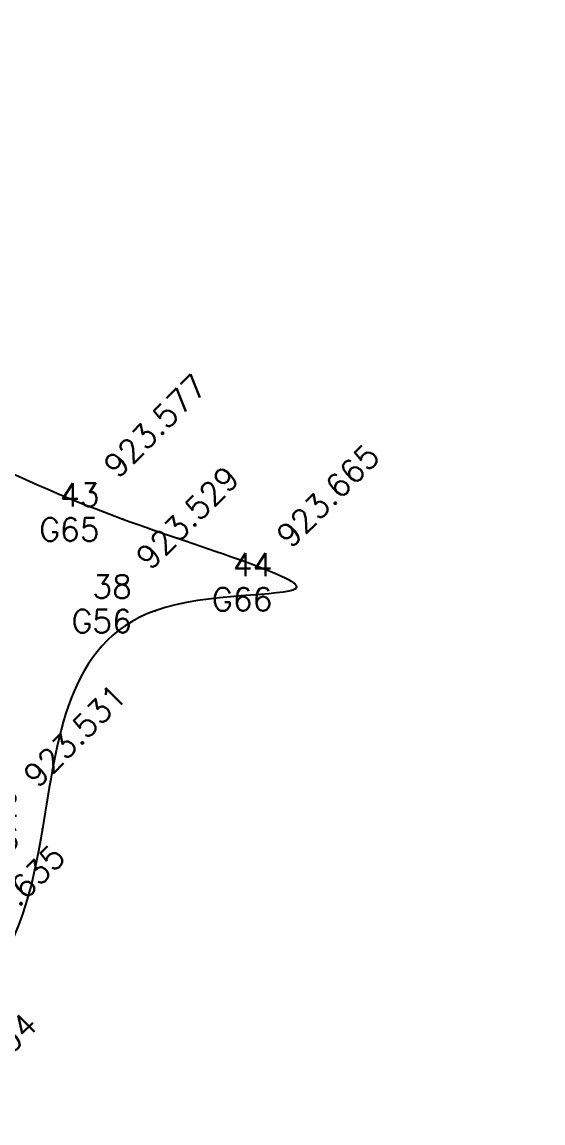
# Model space of a CAD drawing. Header units: millimetres. Extents: x 824502 to 1498685, y 1474633 to 1481826.
# Drawn here: x 1478939.08 to 1478944.72, y 1478945.54 to 1478957.46 of the extents above; entities that cross this region are included whole.
import ezdxf
from ezdxf.enums import TextEntityAlignment as Align

# ---------------------------------------------------------------- set-up
doc = ezdxf.new("R2010")
doc.units = ezdxf.units.MM
for name, color, linetype in [('Points', 7, 'Continuous'), ('Points-ELV', 6, 'Continuous'), ('Points-NUM', 4, 'Continuous'), ('Points-TXT', 3, 'Continuous')]:
    doc.layers.add(name, color=color, linetype=linetype)
doc.styles.add('ROMANS', font='romans.shx')

# ---------------------------------------------------------------- blocks, each defined once
blk = doc.blocks.new('POINTS')
at = {"layer": 'Points'}
blk.add_line((0, 0), (0, 0), dxfattribs=at)
blk.add_point((0, 0), dxfattribs=at)
at = {"layer": 'Points-ELV', "style": 'ROMANS'}
blk.add_attdef('ELEV', text='', height=1, rotation=45, dxfattribs=at).set_placement((0, 0), align=Align.BOTTOM_LEFT)
at = {"layer": 'Points-NUM', "style": 'ROMANS'}
blk.add_attdef('PTNUM', text='', height=1, dxfattribs=at).set_placement((0, 0), align=Align.BOTTOM_RIGHT)
at = {"layer": 'Points-TXT', "style": 'ROMANS'}
blk.add_attdef('DESC', text='', height=1, dxfattribs=at).set_placement((0, 0), align=Align.BOTTOM_RIGHT)

msp = doc.modelspace()

# ---------------------------------------------------------------- linework, layer by layer
for points in [[(1478928, 1478928, 930), (1478929.534, 1478933.886, 927.789), (1478931.874, 1478941.278, 925.836), (1478937.628, 1478963.439, 922.436), (1478940.734, 1478973.753, 919.499), (1478942.999, 1478987.351, 915.274), (1478948.85, 1478995.509, 914.296), (1478953.344, 1479011.703, 913.581), (1478958.789, 1479018.609, 913.905), (1478955.659, 1479027.632, 914.756), (1478958.585, 1479042.711, 922.659), (1478960.124, 1479055.388, 928.032)], [(1478929.749, 1478947.964, 924.949), (1478930.978, 1478947.891, 924.693), (1478932.711, 1478947.382, 924.527), (1478934.402, 1478946.721, 924.39), (1478936.216, 1478945.957, 924.264), (1478938.342, 1478945.171, 924.129), (1478938.089, 1478946.161, 923.951), (1478938.641, 1478946.989, 923.77), (1478939.306, 1478948.729, 923.666), (1478940.524, 1478951.089, 923.664), (1478942.044, 1478951.325, 923.8), (1478940.174, 1478952.082, 923.712), (1478936.785, 1478953.555, 923.947), (1478935.038, 1478954.003, 923.922), (1478933.324, 1478954.678, 923.806), (1478931.791, 1478955.291, 923.726), (1478931.136, 1478953.645, 923.649), (1478930.944, 1478952.16, 923.813), (1478930.5, 1478950.824, 924.062), (1478930.194, 1478949.568, 924.376), (1478929.749, 1478947.964, 924.949)]]:
    msp.add_spline(points, degree=3)

# ---------------------------------------------------------------- block references
at = {"layer": 'Points', "linetype": 'Continuous'}
ref = msp.add_blockref('POINTS', (1478940.174, 1478952.082, 923.712), dxfattribs=at)
ref.add_attrib('PTNUM', '43', dxfattribs={"layer": 'Points-NUM', "height": 0.25, "style": 'ROMANS'}).set_placement((1478939.924, 1478952.144, 923.712), align=Align.BOTTOM_RIGHT)
ref.add_attrib('DESC', 'G65', dxfattribs={"layer": 'Points-TXT', "height": 0.25, "style": 'ROMANS'}).set_placement((1478939.924, 1478951.769, 923.712), align=Align.BOTTOM_RIGHT)
ref.add_attrib('ELEV', '923.577', dxfattribs={"layer": 'Points-ELV', "height": 0.25, "rotation": 45, "style": 'ROMANS'}).set_placement((1478940.174, 1478952.457, 923.712), align=Align.BOTTOM_LEFT)
ref = msp.add_blockref('POINTS', (1478940.174, 1478952.082, 923.712), dxfattribs=at)
ref.add_attrib('PTNUM', '43', dxfattribs={"layer": 'Points-NUM', "height": 0.25, "style": 'ROMANS'}).set_placement((1478939.924, 1478952.144, 923.712), align=Align.BOTTOM_RIGHT)
ref.add_attrib('DESC', 'G65', dxfattribs={"layer": 'Points-TXT', "height": 0.25, "style": 'ROMANS'}).set_placement((1478939.924, 1478951.769, 923.712), align=Align.BOTTOM_RIGHT)
ref.add_attrib('ELEV', '923.577', dxfattribs={"layer": 'Points-ELV', "height": 0.25, "rotation": 45, "style": 'ROMANS'}).set_placement((1478940.174, 1478952.457, 923.712), align=Align.BOTTOM_LEFT)
ref = msp.add_blockref('POINTS', (1478942.044, 1478951.325, 923.8), dxfattribs=at)
ref.add_attrib('PTNUM', '44', dxfattribs={"layer": 'Points-NUM', "height": 0.25, "style": 'ROMANS'}).set_placement((1478941.794, 1478951.387, 923.8), align=Align.BOTTOM_RIGHT)
ref.add_attrib('DESC', 'G66', dxfattribs={"layer": 'Points-TXT', "height": 0.25, "style": 'ROMANS'}).set_placement((1478941.794, 1478951.012, 923.8), align=Align.BOTTOM_RIGHT)
ref.add_attrib('ELEV', '923.665', dxfattribs={"layer": 'Points-ELV', "height": 0.25, "rotation": 45, "style": 'ROMANS'}).set_placement((1478942.044, 1478951.7, 923.8), align=Align.BOTTOM_LEFT)
ref = msp.add_blockref('POINTS', (1478942.044, 1478951.325, 923.8), dxfattribs=at)
ref.add_attrib('PTNUM', '44', dxfattribs={"layer": 'Points-NUM', "height": 0.25, "style": 'ROMANS'}).set_placement((1478941.794, 1478951.387, 923.8), align=Align.BOTTOM_RIGHT)
ref.add_attrib('DESC', 'G66', dxfattribs={"layer": 'Points-TXT', "height": 0.25, "style": 'ROMANS'}).set_placement((1478941.794, 1478951.012, 923.8), align=Align.BOTTOM_RIGHT)
ref.add_attrib('ELEV', '923.665', dxfattribs={"layer": 'Points-ELV', "height": 0.25, "rotation": 45, "style": 'ROMANS'}).set_placement((1478942.044, 1478951.7, 923.8), align=Align.BOTTOM_LEFT)
ref = msp.add_blockref('POINTS', (1478940.524, 1478951.089, 923.664), dxfattribs=at)
ref.add_attrib('PTNUM', '38', dxfattribs={"layer": 'Points-NUM', "height": 0.25, "style": 'ROMANS'}).set_placement((1478940.274, 1478951.151, 923.664), align=Align.BOTTOM_RIGHT)
ref.add_attrib('DESC', 'G56', dxfattribs={"layer": 'Points-TXT', "height": 0.25, "style": 'ROMANS'}).set_placement((1478940.274, 1478950.776, 923.664), align=Align.BOTTOM_RIGHT)
ref.add_attrib('ELEV', '923.529', dxfattribs={"layer": 'Points-ELV', "height": 0.25, "rotation": 45, "style": 'ROMANS'}).set_placement((1478940.524, 1478951.464, 923.664), align=Align.BOTTOM_LEFT)
ref = msp.add_blockref('POINTS', (1478940.524, 1478951.089, 923.664), dxfattribs=at)
ref.add_attrib('PTNUM', '38', dxfattribs={"layer": 'Points-NUM', "height": 0.25, "style": 'ROMANS'}).set_placement((1478940.274, 1478951.151, 923.664), align=Align.BOTTOM_RIGHT)
ref.add_attrib('DESC', 'G56', dxfattribs={"layer": 'Points-TXT', "height": 0.25, "style": 'ROMANS'}).set_placement((1478940.274, 1478950.776, 923.664), align=Align.BOTTOM_RIGHT)
ref.add_attrib('ELEV', '923.529', dxfattribs={"layer": 'Points-ELV', "height": 0.25, "rotation": 45, "style": 'ROMANS'}).set_placement((1478940.524, 1478951.464, 923.664), align=Align.BOTTOM_LEFT)
ref = msp.add_blockref('POINTS', (1478939.306, 1478948.729, 923.666), dxfattribs=at)
ref.add_attrib('PTNUM', '32', dxfattribs={"layer": 'Points-NUM', "height": 0.25, "style": 'ROMANS'}).set_placement((1478939.056, 1478948.792, 923.666), align=Align.BOTTOM_RIGHT)
ref.add_attrib('DESC', 'G46', dxfattribs={"layer": 'Points-TXT', "height": 0.25, "style": 'ROMANS'}).set_placement((1478939.056, 1478948.417, 923.666), align=Align.BOTTOM_RIGHT)
ref.add_attrib('ELEV', '923.531', dxfattribs={"layer": 'Points-ELV', "height": 0.25, "rotation": 45, "style": 'ROMANS'}).set_placement((1478939.306, 1478949.104, 923.666), align=Align.BOTTOM_LEFT)
ref = msp.add_blockref('POINTS', (1478939.306, 1478948.729, 923.666), dxfattribs=at)
ref.add_attrib('PTNUM', '32', dxfattribs={"layer": 'Points-NUM', "height": 0.25, "style": 'ROMANS'}).set_placement((1478939.056, 1478948.792, 923.666), align=Align.BOTTOM_RIGHT)
ref.add_attrib('DESC', 'G46', dxfattribs={"layer": 'Points-TXT', "height": 0.25, "style": 'ROMANS'}).set_placement((1478939.056, 1478948.417, 923.666), align=Align.BOTTOM_RIGHT)
ref.add_attrib('ELEV', '923.531', dxfattribs={"layer": 'Points-ELV', "height": 0.25, "rotation": 45, "style": 'ROMANS'}).set_placement((1478939.306, 1478949.104, 923.666), align=Align.BOTTOM_LEFT)
ref = msp.add_blockref('POINTS', (1478938.641, 1478946.989, 923.77), dxfattribs=at)
ref.add_attrib('PTNUM', '26', dxfattribs={"layer": 'Points-NUM', "height": 0.25, "style": 'ROMANS'}).set_placement((1478938.391, 1478947.052, 923.77), align=Align.BOTTOM_RIGHT)
ref.add_attrib('DESC', 'G36', dxfattribs={"layer": 'Points-TXT', "height": 0.25, "style": 'ROMANS'}).set_placement((1478938.391, 1478946.677, 923.77), align=Align.BOTTOM_RIGHT)
ref.add_attrib('ELEV', '923.635', dxfattribs={"layer": 'Points-ELV', "height": 0.25, "rotation": 45, "style": 'ROMANS'}).set_placement((1478938.641, 1478947.364, 923.77), align=Align.BOTTOM_LEFT)
ref = msp.add_blockref('POINTS', (1478938.641, 1478946.989, 923.77), dxfattribs=at)
ref.add_attrib('PTNUM', '26', dxfattribs={"layer": 'Points-NUM', "height": 0.25, "style": 'ROMANS'}).set_placement((1478938.391, 1478947.052, 923.77), align=Align.BOTTOM_RIGHT)
ref.add_attrib('DESC', 'G36', dxfattribs={"layer": 'Points-TXT', "height": 0.25, "style": 'ROMANS'}).set_placement((1478938.391, 1478946.677, 923.77), align=Align.BOTTOM_RIGHT)
ref.add_attrib('ELEV', '923.635', dxfattribs={"layer": 'Points-ELV', "height": 0.25, "rotation": 45, "style": 'ROMANS'}).set_placement((1478938.641, 1478947.364, 923.77), align=Align.BOTTOM_LEFT)
ref = msp.add_blockref('POINTS', (1478938.342, 1478945.171, 924.129), dxfattribs=at)
ref.add_attrib('PTNUM', '14', dxfattribs={"layer": 'Points-NUM', "height": 0.25, "style": 'ROMANS'}).set_placement((1478938.092, 1478945.234, 924.129), align=Align.BOTTOM_RIGHT)
ref.add_attrib('DESC', 'G16', dxfattribs={"layer": 'Points-TXT', "height": 0.25, "style": 'ROMANS'}).set_placement((1478938.092, 1478944.859, 924.129), align=Align.BOTTOM_RIGHT)
ref.add_attrib('ELEV', '923.994', dxfattribs={"layer": 'Points-ELV', "height": 0.25, "rotation": 45, "style": 'ROMANS'}).set_placement((1478938.342, 1478945.546, 924.129), align=Align.BOTTOM_LEFT)
ref = msp.add_blockref('POINTS', (1478938.342, 1478945.171, 924.129), dxfattribs=at)
ref.add_attrib('PTNUM', '14', dxfattribs={"layer": 'Points-NUM', "height": 0.25, "style": 'ROMANS'}).set_placement((1478938.092, 1478945.234, 924.129), align=Align.BOTTOM_RIGHT)
ref.add_attrib('DESC', 'G16', dxfattribs={"layer": 'Points-TXT', "height": 0.25, "style": 'ROMANS'}).set_placement((1478938.092, 1478944.859, 924.129), align=Align.BOTTOM_RIGHT)
ref.add_attrib('ELEV', '923.994', dxfattribs={"layer": 'Points-ELV', "height": 0.25, "rotation": 45, "style": 'ROMANS'}).set_placement((1478938.342, 1478945.546, 924.129), align=Align.BOTTOM_LEFT)

doc.saveas('drawing.dxf')
